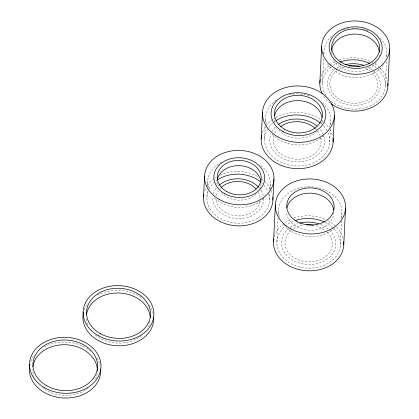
<?xml version="1.0" encoding="UTF-8"?>
<svg xmlns="http://www.w3.org/2000/svg" width="419" height="419" viewBox="0 0 419 419"><rect width="100%" height="100%" fill="white"/><g stroke="black" fill="none" stroke-linecap="round" stroke-linejoin="round"><path stroke-width="0.31" stroke-dasharray="2.1 1.57" d="M206.913 197.333L207.285 189.749M207.436 186.591L207.683 181.537M264.588 139.061L265.211 126.297M265.431 121.829L265.62 118.001M269.517 200.036L269.888 192.457M270.046 189.294L270.292 184.24M276.922 241.941L278.09 218.084M278.247 214.858L278.467 210.348M322.394 83.109L323.657 57.319M323.814 54.098L323.939 51.516M331.434 51.841L331.492 50.673M329.732 141.879L330.329 129.749M330.544 125.281L330.764 120.813M340.375 244.68L341.543 220.823M341.7 217.602L341.92 213.088M385.339 85.827L386.569 60.682M386.758 56.816L386.884 54.234M325.354 222.484A31.755 24.852 2.8 0 1 332.246 260.388A31.755 24.852 2.8 0 1 283.569 258.067A31.755 24.852 2.8 0 1 293.965 220.991M327.208 232.11A23.71 18.556 2.8 0 1 324.117 257.669A23.71 18.556 2.8 0 1 291.32 255.648A23.71 18.556 2.8 0 1 291.807 229.926M293.468 228.764A23.71 18.556 2.8 0 1 303.497 225.092M315.753 225.731A23.71 18.556 2.8 0 1 325.322 230.429M329.449 230.11A27.099 21.207 2.8 0 1 326.972 259.282A27.099 21.207 2.8 0 1 289.597 258.025A27.099 21.207 2.8 0 1 288.518 228.737M290.33 227.334A27.099 21.207 2.8 0 1 297.862 223.641M320.362 224.401A27.099 21.207 2.8 0 1 328.161 228.957M274.403 236.541A35.144 27.502 2.8 0 1 291.844 218.828M293.934 218.042A35.144 27.502 2.8 0 1 325.966 219.697M327.648 220.525A35.144 27.502 2.8 0 1 343.109 238.615M279.274 216.738A31.755 24.852 2.8 0 1 311.097 186.879A31.755 24.852 2.8 0 1 340.663 219.268M334.802 227.889A31.755 24.852 2.8 0 1 283.171 224.249M333.896 212.417A23.71 18.556 2.8 0 1 310.28 230.282A23.71 18.556 2.8 0 1 286.502 211.653M97.171 373.392A32.347 25.318 2.8 0 1 95.103 379.923M88.241 388.13A32.347 25.318 2.8 0 1 40.858 386.428M34.279 377.315A32.347 25.318 2.8 0 1 32.692 369.579M30.739 361.56A35.735 27.968 2.8 0 1 34.651 354.762M43.964 347.063A35.735 27.968 2.8 0 1 90.75 351.138M96.836 357.931A35.735 27.968 2.8 0 1 100.068 365.289M84.329 309.651A35.395 27.701 2.8 0 1 87.555 303.754M97.423 295.295A35.395 27.701 2.8 0 1 142.439 298.276M149.122 305.063A35.395 27.701 2.8 0 1 152.993 313.344M150.096 321.368A32.012 25.051 2.8 0 1 147.97 327.988M141.685 335.609A32.012 25.051 2.8 0 1 94.767 334.619M87.618 324.641A32.012 25.051 2.8 0 1 86.293 317.592M330.182 103.158A34.044 26.643 2.8 0 1 322.902 94.935M321.205 76.373A34.044 26.643 2.8 0 1 335.493 61.687M339.207 60.137A34.044 26.643 2.8 0 1 372.795 62.677M374.764 63.829A34.044 26.643 2.8 0 1 378.441 66.501M380.148 68.04A34.044 26.643 2.8 0 1 387.538 81.26M378.043 69.125A31.504 24.653 2.8 0 1 374.853 103.257A31.504 24.653 2.8 0 1 331.12 101.099M325.951 95.354A31.504 24.653 2.8 0 1 331.225 66.899M332.948 65.636A31.504 24.653 2.8 0 1 336.866 63.384M371.365 64.296A31.504 24.653 2.8 0 1 376.608 67.841M380.112 38.045A31.504 24.653 2.8 0 1 386.365 57.979M383.364 64.762A31.504 24.653 2.8 0 1 354.684 77.52A31.504 24.653 2.8 0 1 326.82 62.667M324.007 54.067A31.504 24.653 2.8 0 1 331.455 36.416M342.805 30.037A31.504 24.653 2.8 0 1 349.582 28.529M352.159 28.283A31.504 24.653 2.8 0 1 357.355 28.298M362.414 28.963A31.504 24.653 2.8 0 1 368.275 30.608M379.315 54.873A23.998 18.782 2.8 0 1 379.127 56.136M376.351 62.436A23.998 18.782 2.8 0 1 354.484 71.639A23.998 18.782 2.8 0 1 333.629 60.336M331.607 54.753A23.998 18.782 2.8 0 1 331.502 50.882M367.557 66.93A26.538 20.772 2.8 0 1 375.429 96.978A26.538 20.772 2.8 0 1 336.756 100.026A26.538 20.772 2.8 0 1 335.011 69.491M336.871 68.192A26.538 20.772 2.8 0 1 341.035 66.04M372.287 72.78A23.998 18.782 2.8 0 1 369.668 98.905A23.998 18.782 2.8 0 1 336.195 96.847A23.998 18.782 2.8 0 1 337.222 70.622M338.94 69.475A23.998 18.782 2.8 0 1 344.313 67.05M365.756 68.376A23.998 18.782 2.8 0 1 369.909 70.806M262.477 132.336A35.992 28.167 2.8 0 1 274.314 118.273M275.948 117.31A35.992 28.167 2.8 0 1 329.051 128.036M330.125 129.811A35.992 28.167 2.8 0 1 332.644 136.5M327.904 132.582A32.603 25.517 2.8 0 1 312.925 163.111A32.603 25.517 2.8 0 1 271.648 155.868A32.603 25.517 2.8 0 1 272.937 122.935M274.555 121.657A32.603 25.517 2.8 0 1 275.513 120.976M321.033 123.542A32.603 25.517 2.8 0 1 321.808 124.239M323.478 125.915A32.603 25.517 2.8 0 1 326.752 130.335M322.551 102.912A32.603 25.517 2.8 0 1 329.47 127.161M323.908 135.573A32.603 25.517 2.8 0 1 271.873 133.965M266.301 124.045A32.603 25.517 2.8 0 1 276.095 100.225M289.22 94.699A32.603 25.517 2.8 0 1 310.359 95.956M322.101 121.405A23.998 18.782 2.8 0 1 321.431 124.516M317.12 131.309A23.998 18.782 2.8 0 1 278.818 130.12M274.691 122.725A23.998 18.782 2.8 0 1 274.23 118.053M320.797 137.71A23.998 18.782 2.8 0 1 296.427 159.236A23.998 18.782 2.8 0 1 273.822 135.693M274.848 133.153A23.998 18.782 2.8 0 1 277.226 129.639M315.58 128.78A23.998 18.782 2.8 0 1 316.293 129.497M317.581 130.995A23.998 18.782 2.8 0 1 320.142 135.52M323.73 135.814A27.387 21.432 2.8 0 1 296.322 161.886A27.387 21.432 2.8 0 1 271.046 133.551M271.941 131.65A27.387 21.432 2.8 0 1 275.561 126.889M320.462 129.66A27.387 21.432 2.8 0 1 322.986 133.844M204.755 190.839A34.719 27.172 2.8 0 1 206.022 187.927M207.405 185.586A34.719 27.172 2.8 0 1 216.173 177.268M220.001 175.2A34.719 27.172 2.8 0 1 258.02 176.734M261.885 179.253A34.719 27.172 2.8 0 1 263.284 180.359M264.866 181.773A34.719 27.172 2.8 0 1 270.292 188.917M271.041 190.488A34.719 27.172 2.8 0 1 272.319 194.301M268.726 193.73A31.331 24.522 2.8 0 1 237.327 223.191A31.331 24.522 2.8 0 1 208.154 191.232M209.081 189.131A31.331 24.522 2.8 0 1 216.874 180.327M261.535 182.747A31.331 24.522 2.8 0 1 262.404 183.564M263.865 185.093A31.331 24.522 2.8 0 1 267.841 191.284M260.786 165.688A31.331 24.522 2.8 0 1 269.05 190.341M263.703 198.423A31.331 24.522 2.8 0 1 213.695 196.878M208.479 187.843A31.331 24.522 2.8 0 1 221.525 162.195M260.995 183.543A22.018 17.231 2.8 0 1 260.11 188.126M256.355 193.803A22.018 17.231 2.8 0 1 221.216 192.719M217.152 184.611A22.018 17.231 2.8 0 1 217.005 181.647M259.937 201.869A22.018 17.231 2.8 0 1 237.018 215.874A22.018 17.231 2.8 0 1 216.241 199.177M216.497 195.5A22.018 17.231 2.8 0 1 218.372 190.855M219.928 188.749A22.018 17.231 2.8 0 1 220.53 188.089M256.952 189.99A22.018 17.231 2.8 0 1 257.476 190.713M258.403 192.201A22.018 17.231 2.8 0 1 260.194 198.192M263.598 198.59A25.407 19.882 2.8 0 1 237.437 218.55A25.407 19.882 2.8 0 1 212.925 196.417M213.507 193.625A25.407 19.882 2.8 0 1 216.162 188.409M218.179 186.088A25.407 19.882 2.8 0 1 218.943 185.371M258.827 187.455A25.407 19.882 2.8 0 1 263.331 196.228"/><path stroke-width="0.63" d="M203.529 197.187L204.556 176.127M261.205 138.919L262.493 112.591M272.905 200.182L273.932 179.123M273.539 241.794L275.341 204.933M319.854 82.999L321.656 46.142M333.115 142.025L334.404 115.696M343.763 244.827L345.565 207.965M387.874 85.937L389.68 49.081M294.976 220.609A31.755 24.852 2.8 0 1 324.379 222.012M306.279 224.794A23.71 18.556 2.8 0 1 313.569 225.239M299.664 223.123A27.099 21.207 2.8 0 1 318.592 223.762M343.643 241.543A35.144 27.502 2.8 0 1 307.677 270.794A35.144 27.502 2.8 0 1 273.885 238.71M286.895 207.876A23.71 18.556 2.8 0 1 310.908 193.175A23.71 18.556 2.8 0 1 333.713 209.867M32.881 366.73A32.347 25.318 2.8 0 1 67.071 344.821A32.347 25.318 2.8 0 1 97.355 371.15M100.675 369.003A35.735 27.968 2.8 0 1 62.845 397.95A35.735 27.968 2.8 0 1 29.911 364.273M153.6 317.026A35.395 27.701 2.8 0 1 115.895 345.68A35.395 27.701 2.8 0 1 83.591 311.982M86.476 314.774A32.012 25.051 2.8 0 1 119.268 293.038A32.012 25.051 2.8 0 1 150.248 317.513M387.826 83.46A34.044 26.643 2.8 0 1 368.657 108.751A34.044 26.643 2.8 0 1 331.089 103.839M322.19 93.605A34.044 26.643 2.8 0 1 320.294 79.49M339.793 62.138A31.504 24.653 2.8 0 1 369.898 63.541M331.586 50.249A23.998 18.782 2.8 0 1 356.145 34.112A23.998 18.782 2.8 0 1 379.363 52.296M345.062 64.699A26.538 20.772 2.8 0 1 363.598 65.322M349.205 65.951A23.998 18.782 2.8 0 1 359.402 66.291M332.932 138.16A35.992 28.167 2.8 0 1 296.128 168.616A35.992 28.167 2.8 0 1 261.671 135.201M275.985 120.667A32.603 25.517 2.8 0 1 320.278 122.914M274.607 115.524A23.998 18.782 2.8 0 1 298.915 100.639A23.998 18.782 2.8 0 1 321.996 117.535M280.521 126.622A23.998 18.782 2.8 0 1 315.208 128.434M278.645 124.328A27.387 21.432 2.8 0 1 316.879 125.967M272.8 197.092A34.719 27.172 2.8 0 1 237.164 225.836A34.719 27.172 2.8 0 1 203.87 194.149M217.309 180.023A31.331 24.522 2.8 0 1 260.838 182.145M217.351 179.322A22.018 17.231 2.8 0 1 239.647 165.673A22.018 17.231 2.8 0 1 260.828 181.17M221.174 187.455A22.018 17.231 2.8 0 1 256.077 188.953M219.341 185.02A25.407 19.882 2.8 0 1 258.465 187.068M290.446 228.69A35.144 27.502 2.8 0 0 345.46 209.374A35.144 27.502 2.8 0 0 295.453 181.286A35.144 27.502 2.8 0 0 290.446 228.69M296.956 221.457A23.71 18.556 2.8 0 0 334.074 208.426A23.71 18.556 2.8 0 0 300.329 189.472A23.71 18.556 2.8 0 0 296.956 221.457M44.917 387.936A35.735 27.968 2.8 0 0 100.859 368.296A35.735 27.968 2.8 0 0 50.002 339.736A35.735 27.968 2.8 0 0 44.917 387.936M46.844 385.794A32.347 25.318 2.8 0 0 97.48 368.013A32.347 25.318 2.8 0 0 51.448 342.161A32.347 25.318 2.8 0 0 46.844 385.794M98.371 335.734A35.395 27.701 2.8 0 0 153.778 316.277A35.395 27.701 2.8 0 0 103.409 287.989A35.395 27.701 2.8 0 0 98.371 335.734M100.298 333.587A32.012 25.051 2.8 0 0 150.405 315.999A32.012 25.051 2.8 0 0 104.855 290.414A32.012 25.051 2.8 0 0 100.298 333.587M336.289 69.156A34.044 26.643 2.8 0 0 389.581 50.448A34.044 26.643 2.8 0 0 341.134 23.234A34.044 26.643 2.8 0 0 336.289 69.156M340.558 64.406A26.538 20.772 2.8 0 0 382.107 49.819A26.538 20.772 2.8 0 0 344.339 28.607A26.538 20.772 2.8 0 0 340.558 64.406M342.009 62.798A23.998 18.782 2.8 0 0 379.572 49.61A23.998 18.782 2.8 0 0 345.424 30.43A23.998 18.782 2.8 0 0 342.009 62.798M277.959 136.919A35.992 28.167 2.8 0 0 334.299 117.137A35.992 28.167 2.8 0 0 283.087 88.372A35.992 28.167 2.8 0 0 277.959 136.919M282.862 131.472A27.387 21.432 2.8 0 0 325.731 116.424A27.387 21.432 2.8 0 0 286.758 94.532A27.387 21.432 2.8 0 0 282.862 131.472M284.789 129.33A23.998 18.782 2.8 0 0 322.358 116.142A23.998 18.782 2.8 0 0 288.204 96.957A23.998 18.782 2.8 0 0 284.789 129.33M219.483 199.596A34.719 27.172 2.8 0 0 273.832 180.516A34.719 27.172 2.8 0 0 224.422 152.762A34.719 27.172 2.8 0 0 219.483 199.596M224.783 193.698A25.407 19.882 2.8 0 0 264.551 179.741A25.407 19.882 2.8 0 0 228.402 159.435A25.407 19.882 2.8 0 0 224.783 193.698M226.71 191.556A22.018 17.231 2.8 0 0 261.178 179.458A22.018 17.231 2.8 0 0 229.848 161.86A22.018 17.231 2.8 0 0 226.71 191.556"/></g></svg>
